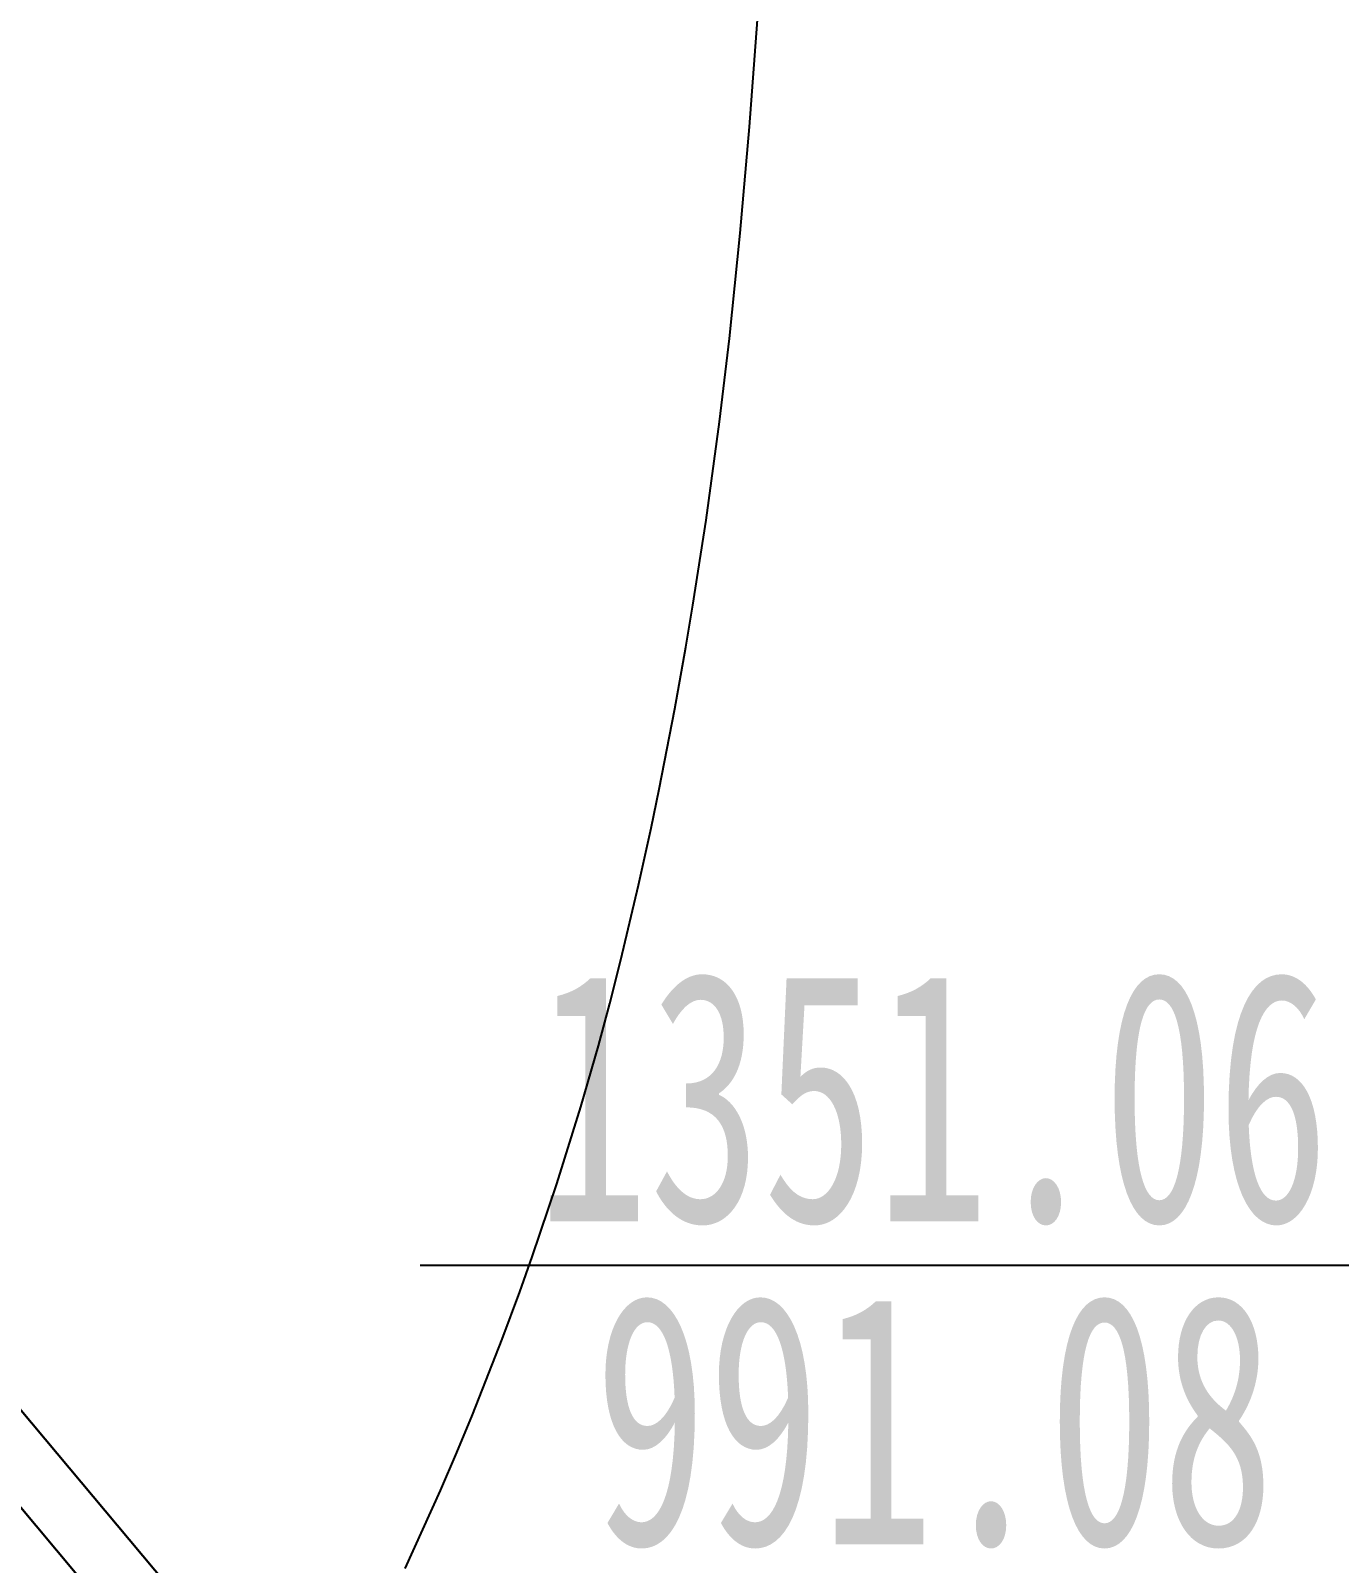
# Model space of a CAD drawing. Header units: millimetres. Extents: x 37412591 to 74834139, y 4258245 to 8527567.
# Drawn here: x 37414374.1 to 37414478.7, y 4260340 to 4260462.6 of the extents above; entities that cross this region are included whole.
import ezdxf

# ---------------------------------------------------------------- set-up
doc = ezdxf.new("R2010")
doc.units = ezdxf.units.MM
doc.layers.add('6号煤底板等高线', color=7, linetype='Continuous')
doc.layers.add('钻孔', color=7, linetype='Continuous')
doc.styles.get("Standard").update_dxf_attribs({"font": 'simfang.ttf', "width": 0.6667})
doc.styles.add('标准', font='SimSun.ttf', dxfattribs={"width": 0.667})

msp = doc.modelspace()

# ---------------------------------------------------------------- linework, layer by layer
at = {"color": 0, "lineweight": 30, "ltscale": 5}
for p, q in [((37413489.47, 4261397.14), (37414852.31, 4259773.95)), ((37414242.36, 4260508.2), (37414528.05, 4260167.94))]:
    msp.add_line(p, q, dxfattribs=at)
at = {"layer": '6号煤底板等高线', "elevation": 3681.95}
msp.add_lwpolyline([(37414404.02, 4260339.61), (37414406.85, 4260345.85), (37414408.16, 4260348.88), (37414409.41, 4260351.89), (37414411.8, 4260357.94), (37414413.2, 4260361.72), (37414414.2, 4260364.52), (37414416.16, 4260370.35), (37414418.08, 4260376.51), (37414419.48, 4260381.39), (37414420.39, 4260384.77), (37414421.28, 4260388.26), (37414422.7, 4260394.24), (37414423.71, 4260398.8), (37414424.35, 4260401.92), (37414425.6, 4260408.34), (37414426.48, 4260413.28), (37414427.04, 4260416.62), (37414428.09, 4260423.42), (37414429.16, 4260431.28), (37414429.96, 4260437.95), (37414430.83, 4260446.38), (37414431.58, 4260454.87), (37414432.21, 4260463.42)], dxfattribs=at)
at = {"layer": '钻孔', "linetype": 'Continuous', "elevation": 6205.8}
msp.add_lwpolyline([(37414495.6, 4260363.84), (37414405.23, 4260363.84)], dxfattribs=at)

# ---------------------------------------------------------------- texts
at = {"layer": '钻孔', "color": 1, "insert": (37414414.45, 4260387.36, 7860.69), "char_height": 20, "width": 80.8922, "attachment_point": 1}
msp.add_mtext('1351.06', dxfattribs=at)
at = {"layer": '钻孔', "insert": (37414419.12, 4260361.53, 4910.12), "char_height": 20, "width": 80.8922, "attachment_point": 1, "style": '标准'}
msp.add_mtext('991.08', dxfattribs=at)

doc.saveas('drawing.dxf')
